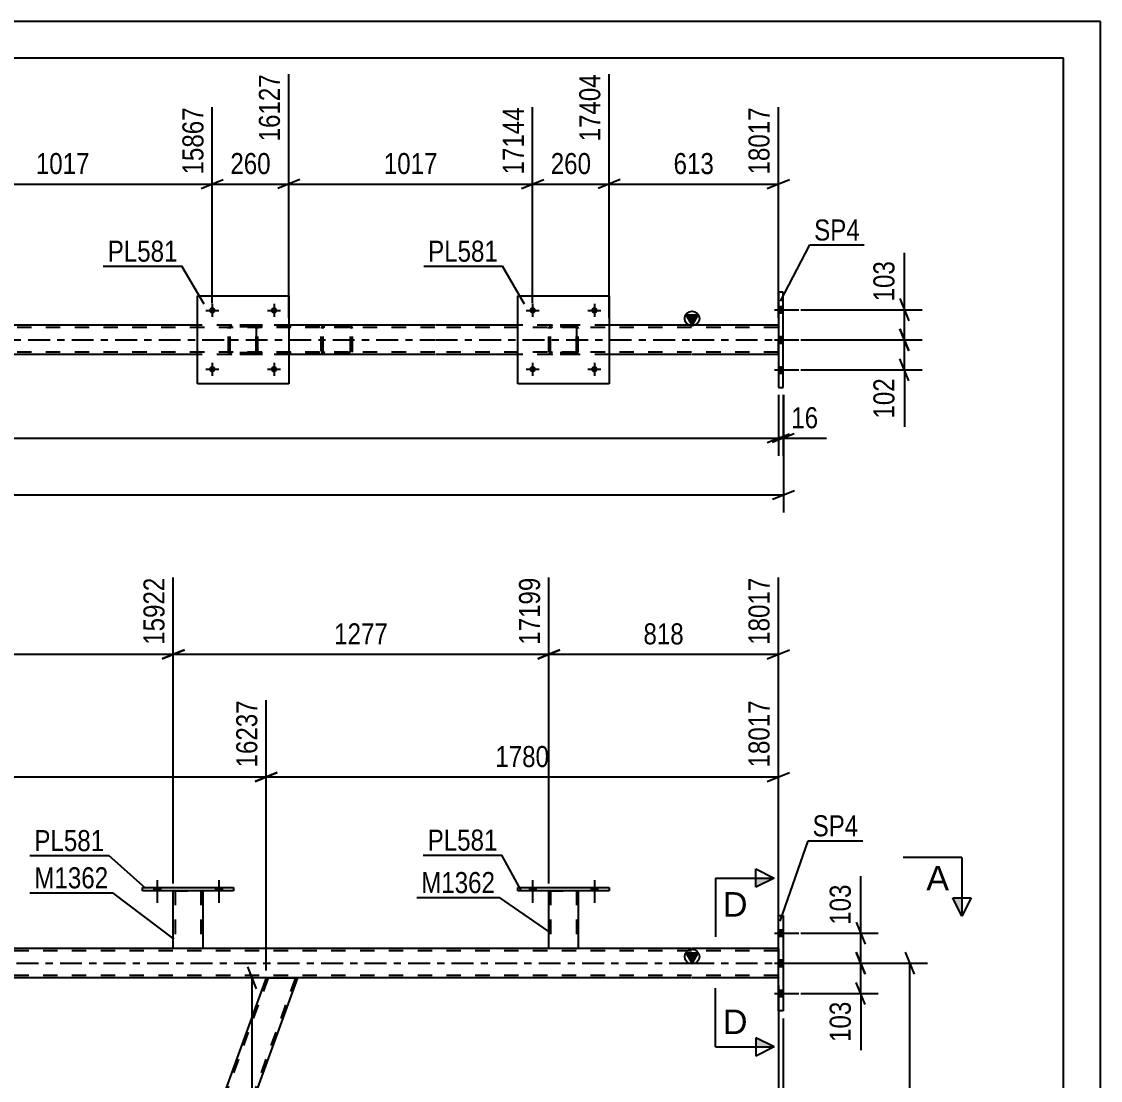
# Model space of a CAD drawing. Header units: millimetres. Extents: x 0 to 841, y 0 to 594.
# Drawn here: x 694.2 to 841, y 449.9 to 594 of the extents above; entities that cross this region are included whole.
import ezdxf

# ---------------------------------------------------------------- set-up
doc = ezdxf.new("R2010")
doc.units = ezdxf.units.MM
doc.linetypes.add('DXK_LINE_DOT2', pattern=[3.9198, 1.9599, -1.9599])
doc.linetypes.add('DXK_LINE_DOT3', pattern=[5.9187, 2.979, -0.9799, 0.9799, -0.9799])
doc.styles.add('Arial', font='arial.ttf', dxfattribs={"height": 0.2})
doc.styles.add('Arial Narrow', font='ARIALN.TTF', dxfattribs={"height": 0.2})

# ---------------------------------------------------------------- blocks, each defined once
blk = doc.blocks.new('Unknown-232924665-1133')
at = {"color": 5, "linetype": 'Continuous'}
for p, q in [((841, 594), (0, 594)), ((841, 0), (841, 594)), ((836, 589), (5, 589)), ((836, 5), (836, 589))]:
    blk.add_line(p, q, dxfattribs=at)
blk = doc.blocks.new('Bolt-232924665-2096 - 2062')
at = {"linetype": 'Continuous'}
for points in [[(797.83, 554.36), (797.83, 555.24), (797.19, 555.24), (797.19, 554.36)], [(797.83, 554.36), (797.83, 555.24), (797.19, 555.24), (797.19, 554.36)], [(797.83, 554.36), (797.83, 555.24), (797.19, 555.24), (797.19, 554.36)], [(797.83, 550.26), (797.83, 551.14), (797.19, 551.14), (797.19, 550.26)], [(797.83, 550.26), (797.83, 551.14), (797.19, 551.14), (797.19, 550.26)], [(797.83, 546.16), (797.83, 547.04), (797.19, 547.04), (797.19, 546.16)], [(797.83, 546.16), (797.83, 547.04), (797.19, 547.04), (797.19, 546.16)], [(797.83, 546.16), (797.83, 547.04), (797.19, 547.04), (797.19, 546.16)]]:
    blk.add_hatch(color=1, dxfattribs=at).paths.add_polyline_path(points)
at = {"color": 1, "linetype": 'Continuous'}
for p, q in [((796.67, 554.8), (799.99, 554.8)), ((796.67, 554.8), (799.99, 554.8)), ((796.67, 554.8), (799.99, 554.8)), ((797.19, 555.24), (797.83, 555.24)), ((797.19, 555.24), (797.83, 555.24)), ((797.19, 555.24), (797.83, 555.24)), ((797.19, 554.36), (797.83, 554.36)), ((797.19, 554.36), (797.83, 554.36)), ((797.19, 554.36), (797.83, 554.36)), ((796.67, 550.7), (799.99, 550.7)), ((796.67, 550.7), (799.99, 550.7)), ((797.19, 551.14), (797.83, 551.14)), ((797.19, 551.14), (797.83, 551.14)), ((797.19, 550.26), (797.83, 550.26)), ((797.19, 550.26), (797.83, 550.26)), ((796.67, 546.6), (799.99, 546.6)), ((796.67, 546.6), (799.99, 546.6)), ((796.67, 546.6), (799.99, 546.6)), ((797.19, 547.04), (797.83, 547.04)), ((797.19, 547.04), (797.83, 547.04)), ((797.19, 547.04), (797.83, 547.04)), ((797.19, 546.16), (797.83, 546.16)), ((797.19, 546.16), (797.83, 546.16)), ((797.19, 546.16), (797.83, 546.16))]:
    blk.add_line(p, q, dxfattribs=at)
blk = doc.blocks.new('Part-232924665-2103 - 2062')
at = {"linetype": 'Continuous'}
blk.add_hatch(color=2, dxfattribs=at).paths.add_polyline_path([(785.45, 552.7), (784.65, 554.1), (786.25, 554.1)])
at = {"color": 2, "linetype": 'Continuous'}
for p, q in [((785.45, 552.7), (784.65, 554.1)), ((784.65, 554.1), (786.25, 554.1)), ((786.25, 554.1), (785.45, 552.7)), ((718.19, 552.7), (679.51, 552.7)), ((750.47, 552.7), (730.59, 552.7)), ((761.77, 552.7), (750.57, 552.7)), ((785.37, 552.7), (774.17, 552.7)), ((797.19, 552.7), (785.47, 552.7)), ((718.19, 548.7), (679.51, 548.7)), ((750.47, 548.7), (730.59, 548.7)), ((761.77, 548.7), (750.57, 548.7)), ((785.37, 548.7), (774.17, 548.7)), ((797.19, 548.7), (785.47, 548.7))]:
    blk.add_line(p, q, dxfattribs=at)
at = {"color": 7, "linetype": 'DXK_LINE_DOT2'}
for p, q in [((750.47, 552.38), (85.52, 552.38)), ((730.59, 552.7), (718.19, 552.7)), ((785.37, 552.38), (750.57, 552.38)), ((774.17, 552.7), (761.77, 552.7)), ((797.19, 552.38), (785.47, 552.38)), ((797.19, 548.7), (797.19, 552.7)), ((750.47, 549.02), (85.52, 549.02)), ((785.37, 549.02), (750.57, 549.02)), ((797.19, 549.02), (785.47, 549.02)), ((730.59, 548.7), (718.19, 548.7)), ((774.17, 548.7), (761.77, 548.7))]:
    blk.add_line(p, q, dxfattribs=at)
at = {"color": 7, "linetype": 'DXK_LINE_DOT3'}
for p, q in [((85.52, 550.7), (750.47, 550.7)), ((750.57, 550.7), (785.37, 550.7)), ((785.47, 550.7), (797.19, 550.7))]:
    blk.add_line(p, q, dxfattribs=at)
at = {"color": 2, "linetype": 'Continuous'}
blk.add_circle((785.45, 553.6), 1, dxfattribs=at)
blk = doc.blocks.new('Part-232924665-2169 - 2062')
at = {"color": 2, "linetype": 'Continuous'}
for p, q in [((797.83, 557.2), (797.19, 557.2)), ((797.19, 557.2), (797.19, 544.2)), ((797.83, 544.2), (797.83, 557.2)), ((797.19, 544.2), (797.83, 544.2))]:
    blk.add_line(p, q, dxfattribs=at)
blk = doc.blocks.new('Part-232924665-23140 - 2062')
at = {"color": 2, "linetype": 'Continuous'}
for p, q in [((761.77, 544.7), (761.77, 556.7)), ((761.77, 556.7), (774.17, 556.7)), ((774.17, 556.7), (774.17, 544.7)), ((774.17, 544.7), (761.77, 544.7))]:
    blk.add_line(p, q, dxfattribs=at)
blk = doc.blocks.new('Part-232924665-2183 - 2062')
at = {"color": 7, "linetype": 'DXK_LINE_DOT2'}
for p, q in [((738.76, 552.7), (723.77, 552.7)), ((738.76, 552.46), (723.77, 552.46)), ((735.04, 552.36), (735.01, 552.22)), ((735.01, 549.18), (735.01, 552.22)), ((735.05, 552.41), (735.04, 552.36)), ((735.27, 552.22), (735.29, 552.32)), ((735.27, 549.18), (735.27, 552.22)), ((735.29, 552.32), (735.34, 552.39)), ((735.52, 552.7), (735.33, 552.67)), ((735.34, 552.39), (735.42, 552.45)), ((735.42, 552.45), (735.52, 552.46)), ((738.95, 552.67), (738.76, 552.7)), ((738.76, 552.46), (738.86, 552.45)), ((738.86, 552.45), (738.94, 552.39)), ((738.94, 552.39), (738.99, 552.32)), ((738.99, 552.32), (739.01, 552.22)), ((739.01, 549.18), (739.01, 552.22)), ((739.24, 552.36), (739.23, 552.41)), ((739.27, 552.22), (739.24, 552.36)), ((739.27, 549.18), (739.27, 552.22)), ((738.76, 548.94), (723.77, 548.94)), ((735.01, 549.18), (735.03, 549.1)), ((735.03, 549.1), (735.05, 549)), ((735.28, 549.12), (735.27, 549.18)), ((735.29, 549.09), (735.28, 549.12)), ((735.34, 549.01), (735.29, 549.09)), ((735.42, 548.96), (735.34, 549.01)), ((735.52, 548.94), (735.42, 548.96)), ((738.86, 548.96), (738.76, 548.94)), ((738.94, 549.01), (738.86, 548.96)), ((738.99, 549.09), (738.94, 549.01)), ((738.99, 549.09), (739, 549.12)), ((739, 549.12), (739.01, 549.18)), ((739.23, 549), (739.25, 549.1)), ((739.25, 549.1), (739.27, 549.18)), ((738.76, 548.7), (723.77, 548.7)), ((735.33, 548.74), (735.52, 548.7)), ((738.76, 548.7), (738.95, 548.74))]:
    blk.add_line(p, q, dxfattribs=at)
for centre, start, end in [((735.5, 552.2), 110.7583, 155.68), ((738.78, 552.2), 24.32, 69.2417), ((735.5, 549.2), 204.32, 249.2417)]:
    blk.add_arc(centre, 0.496, start, end, dxfattribs=at)
blk = doc.blocks.new('Part-232924665-23138 - 2062')
at = {"color": 2, "linetype": 'Continuous'}
for p, q in [((718.19, 544.7), (718.19, 556.7)), ((718.19, 556.7), (730.59, 556.7)), ((730.59, 556.7), (730.59, 544.7)), ((730.59, 544.7), (718.19, 544.7))]:
    blk.add_line(p, q, dxfattribs=at)
blk = doc.blocks.new('Bolt-232924665-23168 - 2062')
at = {"linetype": 'Continuous'}
for points in [[(764.21, 546.7, -1), (763.33, 546.7, -1)], [(772.61, 546.7, -1), (771.73, 546.7, -1)]]:
    blk.add_hatch(color=1, dxfattribs=at).paths.add_polyline_path(points)
at = {"color": 1, "linetype": 'Continuous'}
for p, q in [((763.77, 547.58), (763.77, 545.82)), ((772.17, 547.58), (772.17, 545.82)), ((762.89, 546.7), (764.65, 546.7)), ((771.29, 546.7), (773.05, 546.7))]:
    blk.add_line(p, q, dxfattribs=at)
blk = doc.blocks.new('Part-232924665-23137 - 2062')
at = {"color": 7, "linetype": 'DXK_LINE_DOT2'}
for p, q in [((722.39, 552.22), (722.42, 552.41)), ((722.42, 552.41), (722.39, 552.22)), ((722.39, 549.18), (722.39, 552.22)), ((722.39, 549.18), (722.39, 552.22)), ((722.63, 552.22), (722.65, 552.31)), ((722.63, 549.18), (722.63, 552.22)), ((722.63, 549.18), (722.63, 552.22)), ((722.65, 552.31), (722.7, 552.39)), ((722.68, 552.67), (722.87, 552.7)), ((722.87, 552.7), (722.68, 552.67)), ((722.7, 552.39), (722.78, 552.44)), ((722.78, 552.44), (722.87, 552.46)), ((725.91, 552.7), (722.87, 552.7)), ((725.91, 552.46), (722.87, 552.46)), ((725.91, 552.7), (726.09, 552.67)), ((726.09, 552.67), (725.91, 552.7)), ((725.91, 552.46), (726, 552.44)), ((726, 552.44), (726.08, 552.39)), ((726.08, 552.39), (726.13, 552.31)), ((726.13, 552.31), (726.15, 552.22)), ((726.15, 549.18), (726.15, 552.22)), ((726.15, 552.22), (726.15, 549.18)), ((726.35, 552.41), (726.39, 552.22)), ((726.39, 552.22), (726.35, 552.41)), ((726.39, 549.18), (726.39, 552.22)), ((726.39, 549.18), (726.39, 552.22)), ((722.42, 549), (722.39, 549.18)), ((722.39, 549.18), (722.42, 549)), ((722.65, 549.09), (722.63, 549.18)), ((722.7, 549.01), (722.65, 549.09)), ((722.78, 548.96), (722.7, 549.01)), ((722.87, 548.94), (722.78, 548.96)), ((725.91, 548.94), (722.87, 548.94)), ((726, 548.96), (725.91, 548.94)), ((726.08, 549.01), (726, 548.96)), ((726.13, 549.09), (726.08, 549.01)), ((726.15, 549.18), (726.13, 549.09)), ((726.39, 549.18), (726.35, 549)), ((726.35, 549), (726.39, 549.18)), ((722.87, 548.7), (722.68, 548.74)), ((722.68, 548.74), (722.87, 548.7)), ((725.91, 548.7), (722.87, 548.7)), ((726.09, 548.74), (725.91, 548.7)), ((725.91, 548.7), (726.09, 548.74))]:
    blk.add_line(p, q, dxfattribs=at)
at = {"color": 7, "linetype": 'DXK_LINE_DOT3'}
blk.add_line((724.39, 550.7), (724.39, 550.7), dxfattribs=at)
at = {"color": 7, "linetype": 'DXK_LINE_DOT2'}
for centre, start, end in [((722.87, 552.22), 112.5, 157.5), ((722.87, 552.22), 112.5, 157.5), ((725.91, 552.22), 22.5, 67.5), ((725.91, 552.22), 22.5, 67.5), ((722.87, 549.18), 202.5, 247.5), ((722.87, 549.18), 202.5, 247.5), ((725.91, 549.18), 292.5, 337.5), ((725.91, 549.18), 292.5, 337.5)]:
    blk.add_arc(centre, 0.48, start, end, dxfattribs=at)
blk = doc.blocks.new('Part-232924665-23139 - 2062')
at = {"color": 7, "linetype": 'DXK_LINE_DOT2'}
for p, q in [((765.97, 552.22), (766, 552.41)), ((766, 552.41), (765.97, 552.22)), ((765.97, 549.18), (765.97, 552.22)), ((765.97, 549.18), (765.97, 552.22)), ((766.21, 552.22), (766.23, 552.31)), ((766.21, 549.18), (766.21, 552.22)), ((766.21, 549.18), (766.21, 552.22)), ((766.23, 552.31), (766.28, 552.39)), ((766.26, 552.67), (766.45, 552.7)), ((766.45, 552.7), (766.26, 552.67)), ((766.28, 552.39), (766.36, 552.44)), ((766.36, 552.44), (766.45, 552.46)), ((769.49, 552.7), (766.45, 552.7)), ((769.49, 552.46), (766.45, 552.46)), ((769.49, 552.7), (769.67, 552.67)), ((769.67, 552.67), (769.49, 552.7)), ((769.49, 552.46), (769.58, 552.44)), ((769.58, 552.44), (769.66, 552.39)), ((769.66, 552.39), (769.71, 552.31)), ((769.71, 552.31), (769.73, 552.22)), ((769.73, 549.18), (769.73, 552.22)), ((769.73, 552.22), (769.73, 549.18)), ((769.93, 552.41), (769.97, 552.22)), ((769.97, 552.22), (769.93, 552.41)), ((769.97, 549.18), (769.97, 552.22)), ((769.97, 549.18), (769.97, 552.22)), ((766, 549), (765.97, 549.18)), ((765.97, 549.18), (766, 549)), ((766.23, 549.09), (766.21, 549.18)), ((766.28, 549.01), (766.23, 549.09)), ((766.36, 548.96), (766.28, 549.01)), ((766.45, 548.94), (766.36, 548.96)), ((769.49, 548.94), (766.45, 548.94)), ((769.58, 548.96), (769.49, 548.94)), ((769.66, 549.01), (769.58, 548.96)), ((769.71, 549.09), (769.66, 549.01)), ((769.73, 549.18), (769.71, 549.09)), ((769.97, 549.18), (769.93, 549)), ((769.93, 549), (769.97, 549.18)), ((766.45, 548.7), (766.26, 548.74)), ((766.26, 548.74), (766.45, 548.7)), ((769.49, 548.7), (766.45, 548.7)), ((769.67, 548.74), (769.49, 548.7)), ((769.49, 548.7), (769.67, 548.74))]:
    blk.add_line(p, q, dxfattribs=at)
at = {"color": 7, "linetype": 'DXK_LINE_DOT3'}
blk.add_line((767.97, 550.7), (767.97, 550.7), dxfattribs=at)
at = {"color": 7, "linetype": 'DXK_LINE_DOT2'}
for centre, start, end in [((766.45, 552.22), 112.5, 157.5), ((766.45, 552.22), 112.5, 157.5), ((769.49, 552.22), 22.5, 67.5), ((769.49, 552.22), 22.5, 67.5), ((766.45, 549.18), 202.5, 247.5), ((766.45, 549.18), 202.5, 247.5), ((769.49, 549.18), 292.5, 337.5), ((769.49, 549.18), 292.5, 337.5)]:
    blk.add_arc(centre, 0.48, start, end, dxfattribs=at)
blk = doc.blocks.new('Bolt-232924665-23166 - 2062')
at = {"linetype": 'Continuous'}
for points in [[(720.63, 546.7, -1), (719.75, 546.7, -1)], [(729.03, 546.7, -1), (728.15, 546.7, -1)]]:
    blk.add_hatch(color=1, dxfattribs=at).paths.add_polyline_path(points)
at = {"color": 1, "linetype": 'Continuous'}
for p, q in [((720.19, 547.58), (720.19, 545.82)), ((728.59, 547.58), (728.59, 545.82)), ((719.31, 546.7), (721.07, 546.7)), ((727.71, 546.7), (729.47, 546.7))]:
    blk.add_line(p, q, dxfattribs=at)
blk = doc.blocks.new('Bolt-232924665-23167 - 2062')
at = {"linetype": 'Continuous'}
for points in [[(720.63, 554.7, -1), (719.75, 554.7, -1)], [(729.03, 554.7, -1), (728.15, 554.7, -1)]]:
    blk.add_hatch(color=1, dxfattribs=at).paths.add_polyline_path(points)
at = {"color": 1, "linetype": 'Continuous'}
for p, q in [((720.19, 555.58), (720.19, 553.82)), ((728.59, 555.58), (728.59, 553.82)), ((719.31, 554.7), (721.07, 554.7)), ((727.71, 554.7), (729.47, 554.7))]:
    blk.add_line(p, q, dxfattribs=at)
blk = doc.blocks.new('Bolt-232924665-23169 - 2062')
at = {"linetype": 'Continuous'}
for points in [[(764.21, 554.7, -1), (763.33, 554.7, -1)], [(772.61, 554.7, -1), (771.73, 554.7, -1)]]:
    blk.add_hatch(color=1, dxfattribs=at).paths.add_polyline_path(points)
at = {"color": 1, "linetype": 'Continuous'}
for p, q in [((763.77, 555.58), (763.77, 553.82)), ((772.17, 555.58), (772.17, 553.82)), ((762.89, 554.7), (764.65, 554.7)), ((771.29, 554.7), (773.05, 554.7))]:
    blk.add_line(p, q, dxfattribs=at)
blk = doc.blocks.new('Part-232924665-23563 - 2333')
at = {"color": 2, "linetype": 'Continuous'}
for p, q in [((761.77, 475.72), (761.77, 476.2)), ((761.77, 476.2), (774.17, 476.2)), ((774.17, 475.72), (761.77, 475.72)), ((774.17, 476.2), (774.17, 475.72))]:
    blk.add_line(p, q, dxfattribs=at)
blk = doc.blocks.new('Bolt-232924665-2337 - 2333')
at = {"linetype": 'Continuous'}
for points in [[(797.83, 469.54), (797.83, 470.42), (797.19, 470.42), (797.19, 469.54)], [(797.83, 469.54), (797.83, 470.42), (797.19, 470.42), (797.19, 469.54)], [(797.83, 469.54), (797.83, 470.42), (797.19, 470.42), (797.19, 469.54)], [(797.83, 465.44), (797.83, 466.32), (797.19, 466.32), (797.19, 465.44)], [(797.83, 465.44), (797.83, 466.32), (797.19, 466.32), (797.19, 465.44)], [(797.83, 461.34), (797.83, 462.22), (797.19, 462.22), (797.19, 461.34)], [(797.83, 461.34), (797.83, 462.22), (797.19, 462.22), (797.19, 461.34)], [(797.83, 461.34), (797.83, 462.22), (797.19, 462.22), (797.19, 461.34)]]:
    blk.add_hatch(color=1, dxfattribs=at).paths.add_polyline_path(points)
at = {"color": 1, "linetype": 'Continuous'}
for p, q in [((796.67, 469.98), (799.99, 469.98)), ((796.67, 469.98), (799.99, 469.98)), ((796.67, 469.98), (799.99, 469.98)), ((797.19, 470.42), (797.83, 470.42)), ((797.19, 470.42), (797.83, 470.42)), ((797.19, 470.42), (797.83, 470.42)), ((797.19, 469.54), (797.83, 469.54)), ((797.19, 469.54), (797.83, 469.54)), ((797.19, 469.54), (797.83, 469.54)), ((796.67, 465.88), (799.99, 465.88)), ((796.67, 465.88), (799.99, 465.88)), ((797.19, 466.32), (797.83, 466.32)), ((797.19, 466.32), (797.83, 466.32)), ((797.19, 465.44), (797.83, 465.44)), ((797.19, 465.44), (797.83, 465.44)), ((796.67, 461.78), (799.99, 461.78)), ((796.67, 461.78), (799.99, 461.78)), ((796.67, 461.78), (799.99, 461.78)), ((797.19, 462.22), (797.83, 462.22)), ((797.19, 462.22), (797.83, 462.22)), ((797.19, 462.22), (797.83, 462.22)), ((797.19, 461.34), (797.83, 461.34)), ((797.19, 461.34), (797.83, 461.34)), ((797.19, 461.34), (797.83, 461.34))]:
    blk.add_line(p, q, dxfattribs=at)
blk = doc.blocks.new('Part-232924665-2496 - 2333')
at = {"color": 2, "linetype": 'Continuous'}
for p, q in [((797.19, 459.38), (797.19, 472.38)), ((797.19, 472.38), (797.83, 472.38)), ((797.83, 472.38), (797.83, 459.38)), ((797.83, 459.38), (797.19, 459.38))]:
    blk.add_line(p, q, dxfattribs=at)
blk = doc.blocks.new('Part-232924665-2432 - 2333')
at = {"color": 7, "linetype": 'DXK_LINE_DOT2'}
for p, q in [((727.77, 463.88), (683.68, 342.76)), ((731.51, 463.88), (687.43, 342.76)), ((684.65, 346.13), (683.43, 342.76))]:
    blk.add_line(p, q, dxfattribs=at)
at = {"color": 2, "linetype": 'Continuous'}
for p, q in [((727.51, 463.88), (684.65, 346.13)), ((731.77, 463.88), (687.68, 342.76)), ((727.51, 463.88), (731.77, 463.88)), ((687.65, 342.76), (683.43, 342.76)), ((687.68, 342.76), (687.65, 342.76))]:
    blk.add_line(p, q, dxfattribs=at)
blk = doc.blocks.new('Part-232924665-2512 - 2333')
at = {"linetype": 'Continuous'}
blk.add_hatch(color=2, dxfattribs=at).paths.add_polyline_path([(785.45, 465.88), (784.65, 467.28), (786.25, 467.28)])
at = {"color": 7, "linetype": 'DXK_LINE_DOT2'}
for p, q in [((785.37, 467.56), (78.02, 467.56)), ((718.89, 467.88), (714.89, 467.88)), ((769.97, 467.88), (765.97, 467.88)), ((797.19, 467.56), (785.47, 467.56)), ((797.19, 467.88), (797.19, 463.88)), ((785.37, 464.2), (78.02, 464.2)), ((731.77, 463.88), (216.71, 463.88)), ((797.19, 464.2), (785.47, 464.2))]:
    blk.add_line(p, q, dxfattribs=at)
at = {"color": 2, "linetype": 'Continuous'}
for p, q in [((714.89, 467.88), (667.8, 467.88)), ((765.97, 467.88), (718.89, 467.88)), ((785.37, 467.88), (769.97, 467.88)), ((785.45, 465.88), (784.65, 467.28)), ((784.65, 467.28), (786.25, 467.28)), ((786.25, 467.28), (785.45, 465.88)), ((797.19, 467.88), (785.47, 467.88)), ((727.51, 463.88), (647.95, 463.88)), ((785.37, 463.88), (731.77, 463.88)), ((797.19, 463.88), (785.47, 463.88))]:
    blk.add_line(p, q, dxfattribs=at)
at = {"color": 7, "linetype": 'DXK_LINE_DOT3'}
for p, q in [((78.02, 465.88), (785.37, 465.88)), ((785.47, 465.88), (797.19, 465.88))]:
    blk.add_line(p, q, dxfattribs=at)
at = {"color": 2, "linetype": 'Continuous'}
blk.add_circle((785.45, 466.78), 1, dxfattribs=at)
blk = doc.blocks.new('Part-232924665-23560 - 2333')
at = {"color": 7, "linetype": 'DXK_LINE_DOT2'}
for p, q in [((714.89, 475.73), (718.89, 475.73)), ((714.89, 475.72), (714.89, 475.73)), ((714.89, 475.73), (714.89, 475.72)), ((715.13, 475.73), (715.13, 467.88)), ((718.65, 475.73), (718.65, 467.88)), ((718.89, 475.73), (718.89, 475.72)), ((718.89, 475.72), (718.89, 475.73)), ((718.63, 467.88), (718.65, 467.88))]:
    blk.add_line(p, q, dxfattribs=at)
at = {"color": 2, "linetype": 'Continuous'}
for p, q in [((714.89, 467.88), (714.89, 475.72)), ((718.89, 475.72), (718.89, 467.88)), ((718.85, 467.88), (714.89, 467.88)), ((718.89, 467.88), (718.85, 467.88))]:
    blk.add_line(p, q, dxfattribs=at)
blk = doc.blocks.new('Bolt-232924665-23589 - 2333')
at = {"linetype": 'Continuous'}
for points in [[(712.25, 475.72), (713.13, 475.72), (713.13, 476.2), (712.25, 476.2)], [(720.65, 475.72), (721.53, 475.72), (721.53, 476.2), (720.65, 476.2)]]:
    blk.add_hatch(color=1, dxfattribs=at).paths.add_polyline_path(points)
at = {"color": 1, "linetype": 'Continuous'}
for p, q in [((712.69, 477.2), (712.69, 474.08)), ((721.09, 477.2), (721.09, 474.08)), ((712.25, 476.2), (712.25, 475.72)), ((713.13, 476.2), (713.13, 475.72)), ((720.65, 476.2), (720.65, 475.72)), ((721.53, 476.2), (721.53, 475.72))]:
    blk.add_line(p, q, dxfattribs=at)
blk = doc.blocks.new('Part-232924665-23561 - 2333')
at = {"color": 2, "linetype": 'Continuous'}
for p, q in [((710.69, 475.72), (710.69, 476.2)), ((710.69, 476.2), (723.09, 476.2)), ((723.09, 475.72), (710.69, 475.72)), ((723.09, 476.2), (723.09, 475.72))]:
    blk.add_line(p, q, dxfattribs=at)
blk = doc.blocks.new('Part-232924665-23562 - 2333')
at = {"color": 7, "linetype": 'DXK_LINE_DOT2'}
for p, q in [((765.97, 475.73), (769.97, 475.73)), ((765.97, 475.72), (765.97, 475.73)), ((765.97, 475.73), (765.97, 475.72)), ((766.21, 475.73), (766.21, 467.88)), ((769.73, 475.73), (769.73, 467.88)), ((769.97, 475.73), (769.97, 475.72)), ((769.97, 475.72), (769.97, 475.73)), ((769.71, 467.88), (769.73, 467.88))]:
    blk.add_line(p, q, dxfattribs=at)
at = {"color": 2, "linetype": 'Continuous'}
for p, q in [((765.97, 467.88), (765.97, 475.72)), ((769.97, 475.72), (769.97, 467.88)), ((769.93, 467.88), (765.97, 467.88)), ((769.97, 467.88), (769.93, 467.88))]:
    blk.add_line(p, q, dxfattribs=at)
blk = doc.blocks.new('Bolt-232924665-23590 - 2333')
at = {"linetype": 'Continuous'}
for points in [[(712.25, 475.72), (713.13, 475.72), (713.13, 476.2), (712.25, 476.2)], [(720.65, 475.72), (721.53, 475.72), (721.53, 476.2), (720.65, 476.2)]]:
    blk.add_hatch(color=1, dxfattribs=at).paths.add_polyline_path(points)
at = {"color": 1, "linetype": 'Continuous'}
for p, q in [((712.69, 477.2), (712.69, 474.08)), ((721.09, 477.2), (721.09, 474.08)), ((712.25, 476.2), (712.25, 475.72)), ((713.13, 476.2), (713.13, 475.72)), ((720.65, 476.2), (720.65, 475.72)), ((721.53, 476.2), (721.53, 475.72))]:
    blk.add_line(p, q, dxfattribs=at)
blk = doc.blocks.new('Bolt-232924665-23591 - 2333')
at = {"linetype": 'Continuous'}
for points in [[(763.33, 475.72), (764.21, 475.72), (764.21, 476.2), (763.33, 476.2)], [(771.73, 475.72), (772.61, 475.72), (772.61, 476.2), (771.73, 476.2)]]:
    blk.add_hatch(color=1, dxfattribs=at).paths.add_polyline_path(points)
at = {"color": 1, "linetype": 'Continuous'}
for p, q in [((763.77, 477.2), (763.77, 474.08)), ((772.17, 477.2), (772.17, 474.08)), ((763.33, 476.2), (763.33, 475.72)), ((764.21, 476.2), (764.21, 475.72)), ((771.73, 476.2), (771.73, 475.72)), ((772.61, 476.2), (772.61, 475.72))]:
    blk.add_line(p, q, dxfattribs=at)
blk = doc.blocks.new('Bolt-232924665-23592 - 2333')
at = {"linetype": 'Continuous'}
for points in [[(763.33, 475.72), (764.21, 475.72), (764.21, 476.2), (763.33, 476.2)], [(771.73, 475.72), (772.61, 475.72), (772.61, 476.2), (771.73, 476.2)]]:
    blk.add_hatch(color=1, dxfattribs=at).paths.add_polyline_path(points)
at = {"color": 1, "linetype": 'Continuous'}
for p, q in [((763.77, 477.2), (763.77, 474.08)), ((772.17, 477.2), (772.17, 474.08)), ((763.33, 476.2), (763.33, 475.72)), ((764.21, 476.2), (764.21, 475.72)), ((771.73, 476.2), (771.73, 475.72)), ((772.61, 476.2), (772.61, 475.72))]:
    blk.add_line(p, q, dxfattribs=at)
blk = doc.blocks.new('StraightDimension-232924665-2277 - 2062')
at = {"color": 7, "linetype": 'Continuous'}
for p, q in [((797.19, 543.2), (797.19, 534.92)), ((85.52, 537.32), (797.19, 537.32)), ((795.69, 536.72), (798.69, 537.92))]:
    blk.add_line(p, q, dxfattribs=at)
blk = doc.blocks.new('StraightDimension-232924665-2268 - 2062')
at = {"color": 7, "linetype": 'Continuous'}
for p, q in [((797.19, 543.2), (797.19, 534.92)), ((797.83, 543.2), (797.83, 534.92)), ((795.69, 536.72), (798.69, 537.92)), ((799.33, 537.92), (796.33, 536.72)), ((797.19, 537.32), (797.83, 537.32)), ((797.83, 537.32), (803.73, 537.32)), ((797.83, 537.32), (803.73, 537.32))]:
    blk.add_line(p, q, dxfattribs=at)
at = {"color": 0}
blk.add_wipeout([(803.21, 538.07), (803.21, 542.27), (798.35, 542.27), (798.35, 538.07)], dxfattribs=at)
at = {"color": 3, "style": 'Arial Narrow'}
blk.add_text('16', height=2.863, dxfattribs=at).set_placement((798.95, 538.67))
blk = doc.blocks.new('StraightDimension-232924665-26204 - 2062')
at = {"color": 7, "linetype": 'Continuous'}
for p, q in [((774.17, 553.7), (774.17, 586.84)), ((797.19, 553.7), (797.19, 582.34)), ((775.67, 572.5), (772.67, 571.3)), ((795.69, 571.3), (798.69, 572.5)), ((774.17, 571.9), (797.19, 571.9))]:
    blk.add_line(p, q, dxfattribs=at)
at = {"color": 0}
blk.add_wipeout([(789.02, 572.65), (789.02, 576.85), (782.34, 576.85), (782.34, 572.65)], dxfattribs=at)
at = {"color": 3, "style": 'Arial Narrow'}
blk.add_text('613', height=2.863, dxfattribs=at).set_placement((782.94, 573.25))
at = {"color": 0, "linetype": 'Continuous'}
blk.add_wipeout([(796.59, 582.94), (792.39, 582.94), (792.39, 572.6), (796.59, 572.6)], dxfattribs=at)
at = {"color": 3, "linetype": 'Continuous', "style": 'Arial Narrow'}
blk.add_text('18017', height=2.863, rotation=90.0002, dxfattribs=at).set_placement((795.99, 573.2))
blk = doc.blocks.new('StraightDimension-232924665-26205 - 2062')
at = {"color": 7, "linetype": 'Continuous'}
for p, q in [((774.17, 553.7), (774.17, 586.84)), ((763.77, 555.7), (763.77, 582.34)), ((762.27, 571.3), (765.27, 572.5)), ((775.67, 572.5), (772.67, 571.3)), ((763.77, 571.9), (774.17, 571.9))]:
    blk.add_line(p, q, dxfattribs=at)
at = {"color": 0}
blk.add_wipeout([(772.31, 572.65), (772.31, 576.85), (765.63, 576.85), (765.63, 572.65)], dxfattribs=at)
at = {"color": 3, "style": 'Arial Narrow'}
blk.add_text('260', height=2.863, dxfattribs=at).set_placement((766.23, 573.25))
at = {"color": 0, "linetype": 'Continuous'}
blk.add_wipeout([(773.57, 587.44), (769.37, 587.44), (769.37, 577.1), (773.57, 577.1)], dxfattribs=at)
at = {"color": 3, "linetype": 'Continuous', "style": 'Arial Narrow'}
blk.add_text('17404', height=2.863, rotation=90.0002, dxfattribs=at).set_placement((772.97, 577.7))
blk = doc.blocks.new('StraightDimension-232924665-26206 - 2062')
at = {"color": 7, "linetype": 'Continuous'}
for p, q in [((730.59, 553.7), (730.59, 586.84)), ((763.77, 555.7), (763.77, 582.34)), ((732.09, 572.5), (729.09, 571.3)), ((762.27, 571.3), (765.27, 572.5)), ((730.59, 571.9), (763.77, 571.9))]:
    blk.add_line(p, q, dxfattribs=at)
at = {"color": 0}
blk.add_wipeout([(751.43, 572.65), (751.43, 576.85), (742.92, 576.85), (742.92, 572.65)], dxfattribs=at)
at = {"color": 3, "style": 'Arial Narrow'}
blk.add_text('1017', height=2.863, dxfattribs=at).set_placement((743.52, 573.25))
at = {"color": 0, "linetype": 'Continuous'}
blk.add_wipeout([(763.17, 582.94), (758.97, 582.94), (758.97, 572.6), (763.17, 572.6)], dxfattribs=at)
at = {"color": 3, "linetype": 'Continuous', "style": 'Arial Narrow'}
blk.add_text('17144', height=2.863, rotation=90.0002, dxfattribs=at).set_placement((762.57, 573.2))
blk = doc.blocks.new('StraightDimension-232924665-26207 - 2062')
at = {"color": 7, "linetype": 'Continuous'}
for p, q in [((730.59, 553.7), (730.59, 586.84)), ((720.19, 555.7), (720.19, 582.34)), ((718.69, 571.3), (721.69, 572.5)), ((732.09, 572.5), (729.09, 571.3)), ((720.19, 571.9), (730.59, 571.9))]:
    blk.add_line(p, q, dxfattribs=at)
at = {"color": 0}
blk.add_wipeout([(728.73, 572.65), (728.73, 576.85), (722.05, 576.85), (722.05, 572.65)], dxfattribs=at)
at = {"color": 3, "style": 'Arial Narrow'}
blk.add_text('260', height=2.863, dxfattribs=at).set_placement((722.65, 573.25))
at = {"color": 0, "linetype": 'Continuous'}
blk.add_wipeout([(729.99, 587.44), (725.79, 587.44), (725.79, 577.1), (729.99, 577.1)], dxfattribs=at)
at = {"color": 3, "linetype": 'Continuous', "style": 'Arial Narrow'}
blk.add_text('16127', height=2.863, rotation=90.0002, dxfattribs=at).set_placement((729.39, 577.7))
blk = doc.blocks.new('StraightDimension-232924665-26208 - 2062')
at = {"color": 7, "linetype": 'Continuous'}
for p, q in [((679.51, 553.7), (679.51, 586.84)), ((720.19, 555.7), (720.19, 582.34)), ((681.01, 572.5), (678.01, 571.3)), ((718.69, 571.3), (721.69, 572.5)), ((679.51, 571.9), (720.19, 571.9))]:
    blk.add_line(p, q, dxfattribs=at)
at = {"color": 0}
blk.add_wipeout([(704.1, 572.65), (704.1, 576.85), (695.59, 576.85), (695.59, 572.65)], dxfattribs=at)
at = {"color": 3, "style": 'Arial Narrow'}
blk.add_text('1017', height=2.863, dxfattribs=at).set_placement((696.19, 573.25))
at = {"color": 0, "linetype": 'Continuous'}
blk.add_wipeout([(719.59, 582.94), (715.39, 582.94), (715.39, 572.6), (719.59, 572.6)], dxfattribs=at)
at = {"color": 3, "linetype": 'Continuous', "style": 'Arial Narrow'}
blk.add_text('15867', height=2.863, rotation=90.0002, dxfattribs=at).set_placement((718.99, 573.2))
blk = doc.blocks.new('StraightDimension-232924665-26873 - 2062')
at = {"color": 7, "linetype": 'Continuous'}
for p, q in [((797.88, 543.2), (797.88, 527.22)), ((796.38, 529.02), (799.38, 530.22)), ((84.88, 529.62), (797.88, 529.62))]:
    blk.add_line(p, q, dxfattribs=at)
blk = doc.blocks.new('StraightDimension-232924665-26995 - 2062')
at = {"color": 7, "linetype": 'Continuous'}
for p, q in [((814.33, 554.8), (814.33, 562.54)), ((814.33, 554.8), (814.33, 562.54)), ((813.73, 556.3), (814.93, 553.3)), ((800.23, 554.8), (816.73, 554.8)), ((814.33, 550.7), (814.33, 554.8)), ((814.93, 549.2), (813.73, 552.2)), ((800.23, 550.7), (816.73, 550.7))]:
    blk.add_line(p, q, dxfattribs=at)
at = {"color": 0}
blk.add_wipeout([(813.58, 562.01), (809.38, 562.01), (809.38, 555.33), (813.58, 555.33)], dxfattribs=at)
at = {"color": 3, "style": 'Arial Narrow'}
blk.add_text('103', height=2.863, rotation=90.0002, dxfattribs=at).set_placement((812.98, 555.93))
blk = doc.blocks.new('StraightDimension-232924665-26996 - 2062')
at = {"color": 7, "linetype": 'Continuous'}
for p, q in [((813.73, 552.2), (814.93, 549.2)), ((800.23, 550.7), (816.73, 550.7)), ((814.33, 546.6), (814.33, 550.7)), ((814.93, 545.1), (813.73, 548.1)), ((800.23, 546.6), (816.73, 546.6)), ((814.33, 546.6), (814.33, 538.87)), ((814.33, 546.6), (814.33, 538.87))]:
    blk.add_line(p, q, dxfattribs=at)
at = {"color": 0}
blk.add_wipeout([(813.58, 546.08), (809.38, 546.08), (809.38, 539.39), (813.58, 539.39)], dxfattribs=at)
at = {"color": 3, "style": 'Arial Narrow'}
blk.add_text('102', height=2.863, rotation=90.0002, dxfattribs=at).set_placement((812.98, 539.99))
blk = doc.blocks.new('StraightDimension-232924665-21691 - 2333')
at = {"color": 7, "linetype": 'Continuous'}
for p, q in [((647.95, 464.88), (647.95, 506.16)), ((727.51, 464.88), (727.51, 501.66)), ((649.45, 491.82), (646.45, 490.62)), ((726.01, 490.62), (729.01, 491.82)), ((647.95, 491.22), (727.51, 491.22))]:
    blk.add_line(p, q, dxfattribs=at)
at = {"color": 0}
blk.add_wipeout([(691.99, 491.97), (691.99, 496.17), (683.48, 496.17), (683.48, 491.97)], dxfattribs=at)
at = {"color": 3, "style": 'Arial Narrow'}
blk.add_text('1989', height=2.863, dxfattribs=at).set_placement((684.08, 492.57))
at = {"color": 0, "linetype": 'Continuous'}
blk.add_wipeout([(726.91, 502.26), (722.71, 502.26), (722.71, 491.92), (726.91, 491.92)], dxfattribs=at)
at = {"color": 3, "linetype": 'Continuous', "style": 'Arial Narrow'}
blk.add_text('16237', height=2.863, rotation=90.0002, dxfattribs=at).set_placement((726.31, 492.52))
blk = doc.blocks.new('StraightDimension-232924665-15756 - 2333')
at = {"color": 7, "linetype": 'Continuous'}
for p, q in [((815.69, 464.38), (814.49, 467.38)), ((798.19, 465.88), (817.49, 465.88)), ((815.09, 340.02), (815.09, 465.88)), ((814.49, 341.52), (815.69, 338.52)), ((742.87, 340.02), (817.49, 340.02))]:
    blk.add_line(p, q, dxfattribs=at)
at = {"color": 0}
blk.add_wipeout([(814.34, 407.21), (810.14, 407.21), (810.14, 398.7), (814.34, 398.7)], dxfattribs=at)
at = {"color": 3, "style": 'Arial Narrow'}
blk.add_text('3147', height=2.863, rotation=90.0002, dxfattribs=at).set_placement((813.74, 399.3))
blk = doc.blocks.new('StraightDimension-232924665-28854 - 2333')
at = {"color": 7, "linetype": 'Continuous'}
for p, q in [((808.39, 469.98), (808.39, 477.72)), ((808.39, 469.98), (808.39, 477.72)), ((807.79, 471.48), (808.99, 468.48)), ((800.23, 469.98), (810.79, 469.98)), ((808.39, 465.88), (808.39, 469.98)), ((808.99, 464.38), (807.79, 467.38)), ((800.23, 465.88), (810.79, 465.88))]:
    blk.add_line(p, q, dxfattribs=at)
at = {"color": 0}
blk.add_wipeout([(807.64, 477.19), (803.44, 477.19), (803.44, 470.51), (807.64, 470.51)], dxfattribs=at)
at = {"color": 3, "style": 'Arial Narrow'}
blk.add_text('103', height=2.863, rotation=90.0002, dxfattribs=at).set_placement((807.04, 471.11))
blk = doc.blocks.new('StraightDimension-232924665-15762 - 2333')
at = {"color": 7, "linetype": 'Continuous'}
for p, q in [((797.19, 462.88), (797.19, 415.74)), ((741.44, 343.66), (741.44, 420.99)), ((742.94, 418.74), (739.94, 417.54)), ((795.69, 417.54), (798.69, 418.74)), ((741.44, 418.14), (797.19, 418.14))]:
    blk.add_line(p, q, dxfattribs=at)
at = {"color": 0}
blk.add_wipeout([(773.57, 418.89), (773.57, 423.09), (765.06, 423.09), (765.06, 418.89)], dxfattribs=at)
at = {"color": 3, "style": 'Arial Narrow'}
blk.add_text('1431', height=2.863, dxfattribs=at).set_placement((765.66, 419.49))
blk = doc.blocks.new('StraightDimension-232924665-15771 - 2333')
at = {"color": 7, "linetype": 'Continuous'}
for p, q in [((726.22, 462.38), (725.02, 465.38)), ((730.85, 463.88), (722.77, 463.88)), ((725.62, 342.67), (725.62, 463.88)), ((725.02, 344.17), (726.22, 341.17)), ((720.2, 342.67), (728.02, 342.67))]:
    blk.add_line(p, q, dxfattribs=at)
at = {"color": 0}
blk.add_wipeout([(724.87, 407.53), (720.67, 407.53), (720.67, 399.02), (724.87, 399.02)], dxfattribs=at)
at = {"color": 3, "style": 'Arial Narrow'}
blk.add_text('3030', height=2.863, rotation=90.0002, dxfattribs=at).set_placement((724.27, 399.62))
blk = doc.blocks.new('StraightDimension-232924665-15851 - 2333')
at = {"color": 7, "linetype": 'Continuous'}
blk.add_line((797.83, 458.38), (797.83, 303.17), dxfattribs=at)
blk = doc.blocks.new('StraightDimension-232924665-21690 - 2333')
at = {"color": 7, "linetype": 'Continuous'}
for p, q in [((727.51, 464.88), (727.51, 501.66)), ((797.19, 468.88), (797.19, 501.66)), ((729.01, 491.82), (726.01, 490.62)), ((795.69, 490.62), (798.69, 491.82)), ((727.51, 491.22), (797.19, 491.22))]:
    blk.add_line(p, q, dxfattribs=at)
at = {"color": 0}
blk.add_wipeout([(766.61, 491.97), (766.61, 496.17), (758.09, 496.17), (758.09, 491.97)], dxfattribs=at)
at = {"color": 3, "style": 'Arial Narrow'}
blk.add_text('1780', height=2.863, dxfattribs=at).set_placement((758.69, 492.57))
at = {"color": 0, "linetype": 'Continuous'}
blk.add_wipeout([(796.59, 502.26), (792.39, 502.26), (792.39, 491.92), (796.59, 491.92)], dxfattribs=at)
at = {"color": 3, "linetype": 'Continuous', "style": 'Arial Narrow'}
blk.add_text('18017', height=2.863, rotation=90.0002, dxfattribs=at).set_placement((795.99, 492.52))
blk = doc.blocks.new('StraightDimension-232924665-28669 - 2333')
at = {"color": 7, "linetype": 'Continuous'}
for p, q in [((765.97, 476.72), (765.97, 518.35)), ((797.19, 468.88), (797.19, 518.35)), ((767.47, 508.51), (764.47, 507.31)), ((765.97, 507.91), (797.19, 507.91)), ((795.69, 507.31), (798.69, 508.51))]:
    blk.add_line(p, q, dxfattribs=at)
at = {"color": 0}
blk.add_wipeout([(784.92, 508.66), (784.92, 512.86), (778.24, 512.86), (778.24, 508.66)], dxfattribs=at)
at = {"color": 3, "style": 'Arial Narrow'}
blk.add_text('818', height=2.863, dxfattribs=at).set_placement((778.84, 509.26))
at = {"color": 0, "linetype": 'Continuous'}
blk.add_wipeout([(796.59, 518.95), (792.39, 518.95), (792.39, 508.61), (796.59, 508.61)], dxfattribs=at)
at = {"color": 3, "linetype": 'Continuous', "style": 'Arial Narrow'}
blk.add_text('18017', height=2.863, rotation=90.0002, dxfattribs=at).set_placement((795.99, 509.21))
blk = doc.blocks.new('StraightDimension-232924665-28670 - 2333')
at = {"color": 7, "linetype": 'Continuous'}
for p, q in [((714.89, 476.73), (714.89, 518.35)), ((765.97, 476.72), (765.97, 518.35)), ((716.39, 508.51), (713.39, 507.31)), ((714.89, 507.91), (765.97, 507.91)), ((764.47, 507.31), (767.47, 508.51))]:
    blk.add_line(p, q, dxfattribs=at)
at = {"color": 0}
blk.add_wipeout([(744.68, 508.66), (744.68, 512.86), (736.17, 512.86), (736.17, 508.66)], dxfattribs=at)
at = {"color": 3, "style": 'Arial Narrow'}
blk.add_text('1277', height=2.863, dxfattribs=at).set_placement((736.77, 509.26))
at = {"color": 0, "linetype": 'Continuous'}
blk.add_wipeout([(765.37, 518.95), (761.17, 518.95), (761.17, 508.61), (765.37, 508.61)], dxfattribs=at)
at = {"color": 3, "linetype": 'Continuous', "style": 'Arial Narrow'}
blk.add_text('17199', height=2.863, rotation=90.0002, dxfattribs=at).set_placement((764.77, 509.21))
blk = doc.blocks.new('StraightDimension-232924665-28671 - 2333')
at = {"color": 7, "linetype": 'Continuous'}
for p, q in [((663.81, 476.73), (663.81, 518.35)), ((714.89, 476.73), (714.89, 518.35)), ((665.31, 508.51), (662.31, 507.31)), ((663.81, 507.91), (714.89, 507.91)), ((713.39, 507.31), (716.39, 508.51))]:
    blk.add_line(p, q, dxfattribs=at)
at = {"color": 0}
blk.add_wipeout([(693.6, 508.66), (693.6, 512.86), (685.09, 512.86), (685.09, 508.66)], dxfattribs=at)
at = {"color": 3, "style": 'Arial Narrow'}
blk.add_text('1277', height=2.863, dxfattribs=at).set_placement((685.69, 509.26))
at = {"color": 0, "linetype": 'Continuous'}
blk.add_wipeout([(714.29, 518.95), (710.09, 518.95), (710.09, 508.61), (714.29, 508.61)], dxfattribs=at)
at = {"color": 3, "linetype": 'Continuous', "style": 'Arial Narrow'}
blk.add_text('15922', height=2.863, rotation=90.0002, dxfattribs=at).set_placement((713.69, 509.21))
blk = doc.blocks.new('StraightDimension-232924665-28855 - 2333')
at = {"color": 7, "linetype": 'Continuous'}
for p, q in [((807.79, 467.38), (808.99, 464.38)), ((800.23, 465.88), (810.79, 465.88)), ((808.39, 461.78), (808.39, 465.88)), ((808.99, 460.28), (807.79, 463.28)), ((800.23, 461.78), (810.79, 461.78)), ((808.39, 461.78), (808.39, 454.05)), ((808.39, 461.78), (808.39, 454.05))]:
    blk.add_line(p, q, dxfattribs=at)
at = {"color": 0}
blk.add_wipeout([(807.64, 461.26), (803.44, 461.26), (803.44, 454.57), (807.64, 454.57)], dxfattribs=at)
at = {"color": 3, "style": 'Arial Narrow'}
blk.add_text('103', height=2.863, rotation=90.0002, dxfattribs=at).set_placement((807.04, 455.17))
blk = doc.blocks.new('Mark-232924665-2165 - 2062')
at = {"color": 0}
blk.add_wipeout([(808.27, 564.21), (808.27, 567.21), (802.06, 567.21), (802.06, 564.21)], dxfattribs=at)
blk.add_wipeout([(808.27, 564.21), (808.27, 567.21), (802.06, 567.21), (802.06, 564.21)], dxfattribs=at)
at = {"color": 30, "linetype": 'Continuous'}
for p, q in [((797.47, 555.94), (801.46, 563.61)), ((801.46, 563.61), (808.87, 563.61))]:
    blk.add_line(p, q, dxfattribs=at)
at = {"color": 3, "style": 'Arial Narrow'}
blk.add_text('SP4', height=2.863, dxfattribs=at).set_placement((802.06, 564.21))
blk = doc.blocks.new('Mark-232924665-27037 - 2062')
at = {"color": 0}
blk.add_wipeout([(715.47, 561.33), (715.47, 564.33), (705.97, 564.33), (705.97, 561.33)], dxfattribs=at)
blk.add_wipeout([(715.47, 561.33), (715.47, 564.33), (705.97, 564.33), (705.97, 561.33)], dxfattribs=at)
at = {"color": 30, "linetype": 'Continuous'}
for p in [(705.37, 560.73), (719.07, 555.53)]:
    blk.add_line(p, (716.07, 560.73), dxfattribs=at)
at = {"color": 3, "style": 'Arial Narrow'}
blk.add_text('PL581', height=2.863, dxfattribs=at).set_placement((705.97, 561.33))
blk = doc.blocks.new('Mark-232924665-27040 - 2062')
at = {"color": 0}
blk.add_wipeout([(759.05, 561.33), (759.05, 564.33), (749.55, 564.33), (749.55, 561.33)], dxfattribs=at)
blk.add_wipeout([(759.05, 561.33), (759.05, 564.33), (749.55, 564.33), (749.55, 561.33)], dxfattribs=at)
at = {"color": 30, "linetype": 'Continuous'}
for p in [(748.95, 560.73), (762.65, 555.53)]:
    blk.add_line(p, (759.65, 560.73), dxfattribs=at)
at = {"color": 3, "style": 'Arial Narrow'}
blk.add_text('PL581', height=2.863, dxfattribs=at).set_placement((749.55, 561.33))
blk = doc.blocks.new('SectionMark-232924665-3435 - 2333')
at = {"linetype": 'Continuous'}
blk.add_hatch(color=6, dxfattribs=at).paths.add_polyline_path([(820.92, 474.78), (822.17, 474.78), (822.17, 472.28)])
at = {"color": 6, "linetype": 'Continuous'}
for p, q in [((822.17, 480.28), (814.17, 480.28)), ((822.17, 480.28), (822.17, 472.28)), ((820.92, 474.78), (823.42, 474.78)), ((822.17, 472.28), (820.92, 474.78)), ((823.42, 474.78), (822.17, 472.28))]:
    blk.add_line(p, q, dxfattribs=at)
at = {"color": 0, "linetype": 'Continuous'}
blk.add_wipeout([(820.42, 475.78), (820.42, 479.28), (817.31, 479.28), (817.31, 475.78)], dxfattribs=at)
at = {"color": 3, "linetype": 'Continuous', "style": 'Arial'}
blk.add_text('A', height=3.34, dxfattribs=at).set_placement((817.31, 475.78))
blk = doc.blocks.new('Mark-232924665-2492 - 2333')
at = {"color": 0}
blk.add_wipeout([(808.06, 483.15), (808.06, 486.15), (801.85, 486.15), (801.85, 483.15)], dxfattribs=at)
blk.add_wipeout([(808.06, 483.15), (808.06, 486.15), (801.85, 486.15), (801.85, 483.15)], dxfattribs=at)
at = {"color": 30, "linetype": 'Continuous'}
for p, q in [((797.45, 471.61), (801.25, 482.55)), ((801.25, 482.55), (808.66, 482.55))]:
    blk.add_line(p, q, dxfattribs=at)
at = {"color": 3, "style": 'Arial Narrow'}
blk.add_text('SP4', height=2.863, dxfattribs=at).set_placement((801.85, 483.15))
blk = doc.blocks.new('SectionMark-232924665-12381 - 2333')
at = {"linetype": 'Continuous'}
for points in [[(794.13, 476.22), (794.13, 477.47), (796.63, 477.47)], [(794.13, 454.49), (794.13, 455.74), (796.63, 454.49)]]:
    blk.add_hatch(color=6, dxfattribs=at).paths.add_polyline_path(points)
at = {"color": 6, "linetype": 'Continuous'}
for p, q in [((794.13, 476.22), (794.13, 478.72)), ((794.13, 478.72), (796.63, 477.47)), ((788.63, 477.47), (788.63, 469.47)), ((788.63, 477.47), (796.63, 477.47)), ((796.63, 477.47), (794.13, 476.22)), ((788.63, 454.49), (788.63, 462.49)), ((796.63, 454.49), (794.13, 455.74)), ((794.13, 455.74), (794.13, 453.24)), ((788.63, 454.49), (796.63, 454.49)), ((796.63, 454.49), (794.13, 453.24))]:
    blk.add_line(p, q, dxfattribs=at)
at = {"color": 0, "linetype": 'Continuous'}
for points in [[(793, 472.22), (793, 475.72), (789.63, 475.72), (789.63, 472.22)], [(793, 456.24), (793, 459.74), (789.63, 459.74), (789.63, 456.24)]]:
    blk.add_wipeout(points, dxfattribs=at)
at = {"color": 3, "linetype": 'Continuous', "style": 'Arial'}
for p in [(789.63, 472.22), (789.63, 456.24)]:
    blk.add_text('D', height=3.34, dxfattribs=at).set_placement(p)
blk = doc.blocks.new('Mark-232924665-27208 - 2333')
at = {"color": 0}
blk.add_wipeout([(706.04, 476.07), (706.04, 479.07), (695.99, 479.07), (695.99, 476.07)], dxfattribs=at)
blk.add_wipeout([(706.04, 476.07), (706.04, 479.07), (695.99, 479.07), (695.99, 476.07)], dxfattribs=at)
at = {"color": 30, "linetype": 'Continuous'}
for p in [(695.39, 475.47), (714.99, 469.15)]:
    blk.add_line(p, (706.64, 475.47), dxfattribs=at)
at = {"color": 3, "style": 'Arial Narrow'}
blk.add_text('M1362', height=2.863, dxfattribs=at).set_placement((695.99, 476.07))
blk = doc.blocks.new('Mark-232924665-27211 - 2333')
at = {"color": 0}
blk.add_wipeout([(705.5, 481.13), (705.5, 484.13), (695.99, 484.13), (695.99, 481.13)], dxfattribs=at)
blk.add_wipeout([(705.5, 481.13), (705.5, 484.13), (695.99, 484.13), (695.99, 481.13)], dxfattribs=at)
at = {"color": 30, "linetype": 'Continuous'}
for p in [(695.39, 480.53), (711.15, 476.03)]:
    blk.add_line(p, (706.1, 480.53), dxfattribs=at)
at = {"color": 3, "style": 'Arial Narrow'}
blk.add_text('PL581', height=2.863, dxfattribs=at).set_placement((695.99, 481.13))
blk = doc.blocks.new('Mark-232924665-27214 - 2333')
at = {"color": 0}
blk.add_wipeout([(758.66, 475.42), (758.66, 478.42), (748.61, 478.42), (748.61, 475.42)], dxfattribs=at)
blk.add_wipeout([(758.66, 475.42), (758.66, 478.42), (748.61, 478.42), (748.61, 475.42)], dxfattribs=at)
at = {"color": 30, "linetype": 'Continuous'}
for p in [(748.01, 474.82), (765.97, 470.19)]:
    blk.add_line(p, (759.26, 474.82), dxfattribs=at)
at = {"color": 3, "style": 'Arial Narrow'}
blk.add_text('M1362', height=2.863, dxfattribs=at).set_placement((748.61, 475.42))
blk = doc.blocks.new('Mark-232924665-27217 - 2333')
at = {"color": 0}
blk.add_wipeout([(758.99, 481.2), (758.99, 484.2), (749.49, 484.2), (749.49, 481.2)], dxfattribs=at)
blk.add_wipeout([(758.99, 481.2), (758.99, 484.2), (749.49, 484.2), (749.49, 481.2)], dxfattribs=at)
at = {"color": 30, "linetype": 'Continuous'}
for p in [(748.89, 480.6), (762.18, 475.86)]:
    blk.add_line(p, (759.59, 480.6), dxfattribs=at)
at = {"color": 3, "style": 'Arial Narrow'}
blk.add_text('PL581', height=2.863, dxfattribs=at).set_placement((749.49, 481.2))

msp = doc.modelspace()

# ---------------------------------------------------------------- block references
for name in ['Unknown-232924665-1133', 'Part-232924665-23138 - 2062', 'Part-232924665-23140 - 2062', 'Part-232924665-2169 - 2062', 'Bolt-232924665-23167 - 2062', 'Bolt-232924665-23169 - 2062', 'Bolt-232924665-2096 - 2062', 'Part-232924665-2103 - 2062', 'Part-232924665-23137 - 2062', 'Part-232924665-2183 - 2062', 'Part-232924665-23139 - 2062', 'Bolt-232924665-23166 - 2062', 'Bolt-232924665-23168 - 2062', 'Bolt-232924665-23589 - 2333', 'Bolt-232924665-23590 - 2333', 'Bolt-232924665-23591 - 2333', 'Bolt-232924665-23592 - 2333', 'Part-232924665-23561 - 2333', 'Part-232924665-23560 - 2333', 'Part-232924665-23563 - 2333', 'Part-232924665-23562 - 2333', 'Part-232924665-2496 - 2333', 'Bolt-232924665-2337 - 2333', 'Part-232924665-2512 - 2333', 'Part-232924665-2432 - 2333']:
    msp.add_blockref(name, (0, 0))

# ---------------------------------------------------------------- next in the draw order: block references
for name in ['StraightDimension-232924665-26204 - 2062', 'StraightDimension-232924665-26995 - 2062', 'StraightDimension-232924665-2277 - 2062', 'StraightDimension-232924665-21691 - 2333', 'StraightDimension-232924665-15756 - 2333']:
    msp.add_blockref(name, (0, 0))

# ---------------------------------------------------------------- next in the draw order: block references
for name in ['StraightDimension-232924665-26205 - 2062', 'Mark-232924665-2165 - 2062', 'StraightDimension-232924665-2268 - 2062', 'StraightDimension-232924665-28854 - 2333', 'StraightDimension-232924665-15771 - 2333', 'StraightDimension-232924665-15762 - 2333']:
    msp.add_blockref(name, (0, 0))

# ---------------------------------------------------------------- next in the draw order: block references
for name in ['StraightDimension-232924665-26206 - 2062', 'StraightDimension-232924665-26996 - 2062', 'StraightDimension-232924665-26873 - 2062', 'StraightDimension-232924665-21690 - 2333', 'StraightDimension-232924665-28855 - 2333', 'StraightDimension-232924665-15851 - 2333']:
    msp.add_blockref(name, (0, 0))

# ---------------------------------------------------------------- next in the draw order: block references
for name in ['StraightDimension-232924665-26207 - 2062', 'Mark-232924665-27040 - 2062', 'StraightDimension-232924665-28669 - 2333']:
    msp.add_blockref(name, (0, 0))

# ---------------------------------------------------------------- next in the draw order: block references
for name in ['StraightDimension-232924665-26208 - 2062', 'StraightDimension-232924665-28670 - 2333']:
    msp.add_blockref(name, (0, 0))

# ---------------------------------------------------------------- next in the draw order: block references
for name in ['Mark-232924665-27037 - 2062', 'StraightDimension-232924665-28671 - 2333']:
    msp.add_blockref(name, (0, 0))

# ---------------------------------------------------------------- next in the draw order: block references
msp.add_blockref('SectionMark-232924665-3435 - 2333', (0, 0))

# ---------------------------------------------------------------- next in the draw order: block references
for name in ['Mark-232924665-2492 - 2333', 'Mark-232924665-27208 - 2333', 'Mark-232924665-27214 - 2333', 'SectionMark-232924665-12381 - 2333']:
    msp.add_blockref(name, (0, 0))

# ---------------------------------------------------------------- next in the draw order: block references
for name in ['Mark-232924665-27211 - 2333', 'Mark-232924665-27217 - 2333']:
    msp.add_blockref(name, (0, 0))

doc.saveas('drawing.dxf')
